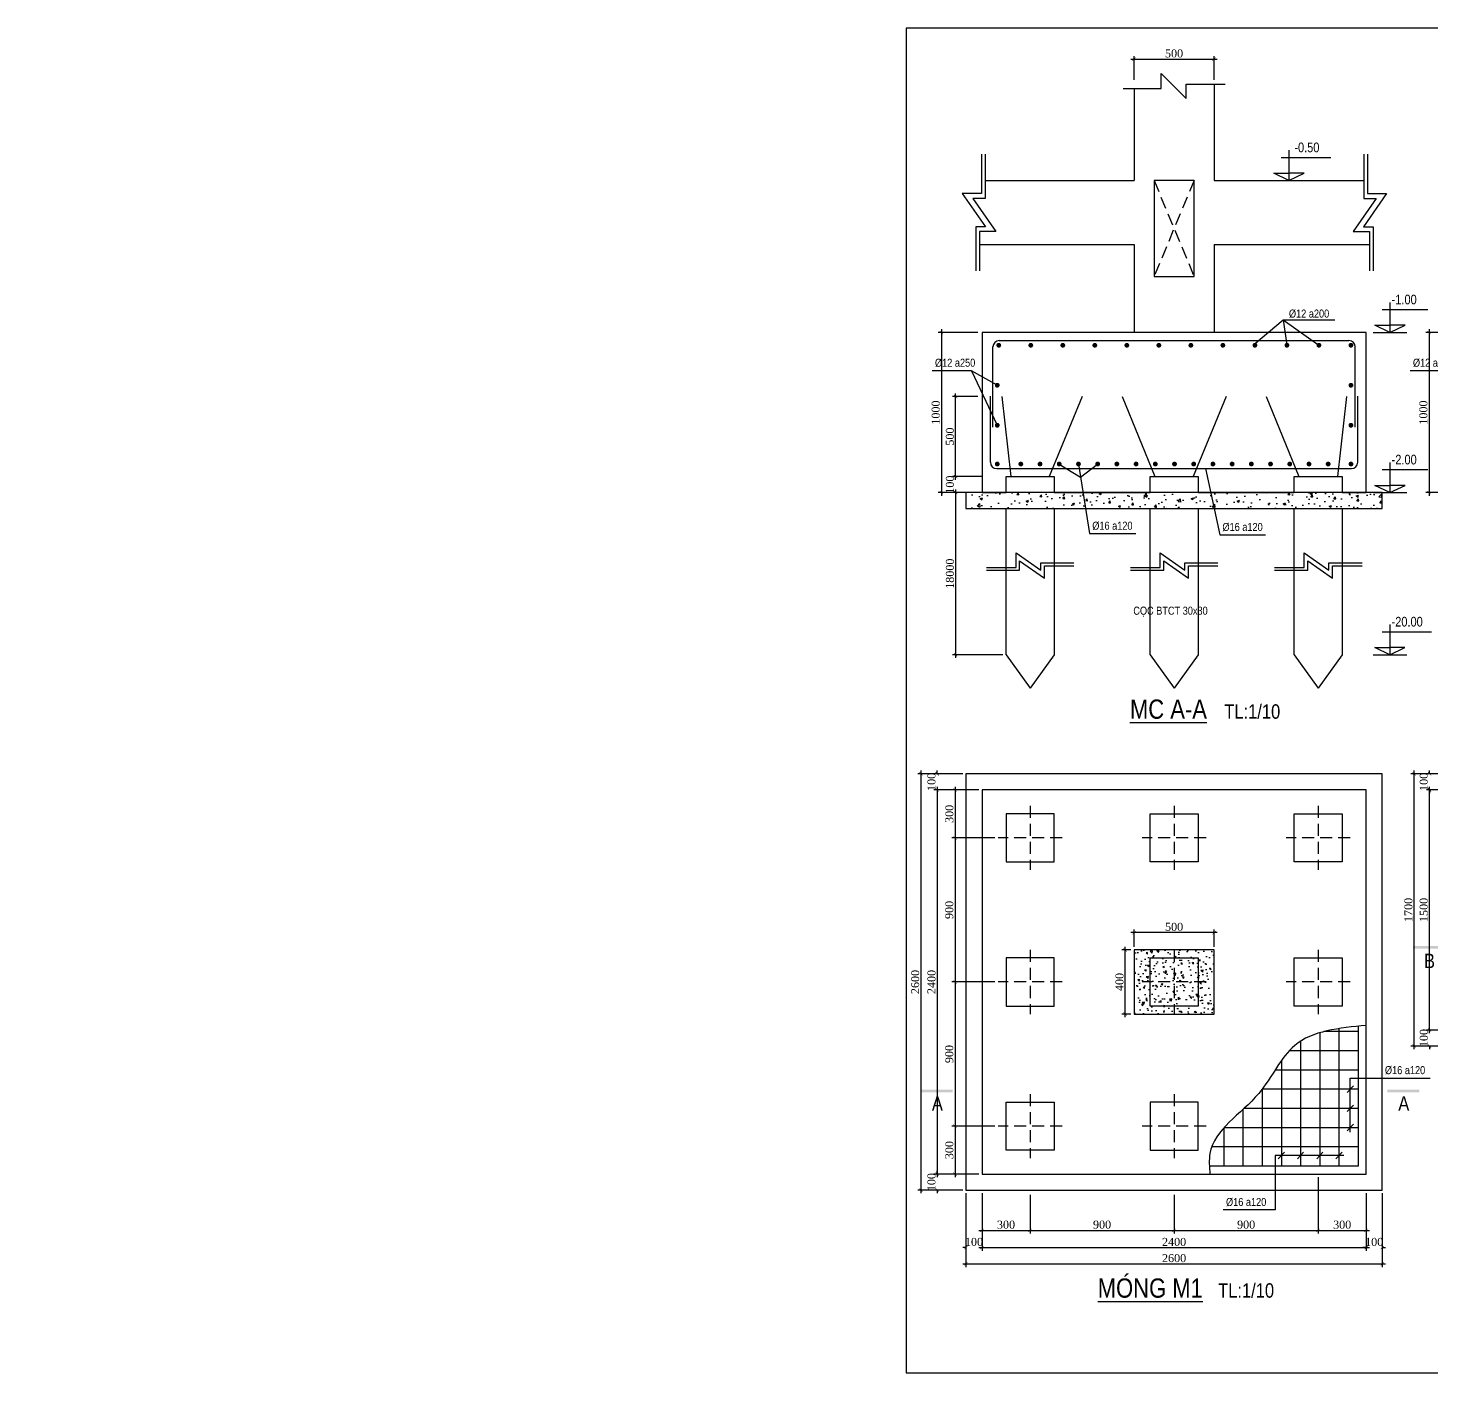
# Model space of a CAD drawing. Extents: x -28764 to 452005, y -12382 to 263221.
# Drawn here: x 394 to 88091, y -12382 to 71618 of the extents above; entities that cross this region are included whole.
import ezdxf

# ---------------------------------------------------------------- set-up
doc = ezdxf.new("R2010")
doc.units = 0
doc.header["$MEASUREMENT"] = 0
doc.linetypes.add('CENTER2', pattern=[1.125, 0.75, -0.125, 0.125, -0.125])
doc.linetypes.add('HIDDEN', pattern=[0.375, 0.25, -0.125])
doc.layers.get('0').update_dxf_attribs({"linetype": 'CONTINUOUS'})
doc.layers.get('DEFPOINTS').update_dxf_attribs({"linetype": 'CONTINUOUS'})
for name, color, linetype in [('cot', 8, 'CONTINUOUS'), ('DUT', 7, 'CENTER2'), ('TEXT', 7, 'CONTINUOUS'), ('THEP', 6, 'CONTINUOUS'), ('TUONG', 7, 'CONTINUOUS')]:
    doc.layers.add(name, color=color, linetype=linetype)
doc.styles.add('DIM-NEW', font='')
doc.styles.add('style1', font='')
doc.styles.add('T2', font='')
doc.styles.get('DIM-NEW').set_extended_font_data('VNI-Helve-Condense')
doc.styles.get('style1').set_extended_font_data('VNI-Goudy')
doc.styles.get('T2').set_extended_font_data('VNI-Times')
doc.dimstyles.new('TL10', dxfattribs={"dimtxt": 500, "dimasz": 200, "dimexe": 200, "dimexo": 200, "dimgap": 100, "dimtad": 1, "dimdec": 0, "dimlfac": 0.1, "dimzin": 0, "dimdsep": 46, "dimtxsty": 'T2', "dimblk": 'ARCHTICK', "dimcen": 250, "dimdle": 200, "dimclrd": 1, "dimclre": 1, "dimclrt": 2, "dimadec": 0, "dimazin": 0, "dimtfac": 1, "dimtdec": 0, "dimtix": 1, "dimtofl": 0, "dimtmove": 0, "dimatfit": 0, "dimldrblk": 'ARCHTICK', "dimfxl": 1, "dimtolj": 1, "dimtzin": 0, "dimlwd": -1, "dimlwe": -1, "dimarcsym": 0})

# ---------------------------------------------------------------- blocks, each defined once
blk = doc.blocks.new('_ARCHTICK')
at = {"color": 0, "linetype": 'ByBlock', "const_width": 0.15}
blk.add_lwpolyline([(-0.5, -0.5), (0.5, 0.5)], dxfattribs=at)
blk = doc.blocks.new('*D26')
at = {"layer": 'DEFPOINTS', "color": 0, "transparency": 16777216}
for p in [(59985, 24036), (58301, 21036), (60985, 21036)]:
    blk.add_point(p, dxfattribs=at)
at = {"layer": 'TUONG', "color": 1, "transparency": 16777216}
for p, q in [((59785, 24036), (58101, 24036)), ((58301, 24236), (58301, 20836)), ((60785, 21036), (58101, 21036))]:
    blk.add_line(p, q, dxfattribs=at)
at = {"layer": 'TUONG', "color": 1, "transparency": 16777216, "xscale": 200, "yscale": 200, "zscale": 200}
for p, rotation in [((58301, 24036), 90), ((58301, 21036), 270)]:
    blk.add_blockref('_ARCHTICK', p, dxfattribs=dict(at, rotation=rotation))
at = {"layer": 'TUONG', "color": 2, "transparency": 16777216, "insert": (57945, 22536), "char_height": 500, "attachment_point": 5, "rotation": 90, "style": 'T2'}
blk.add_mtext('\\A1;300', dxfattribs=at)
blk = doc.blocks.new('*D27')
at = {"layer": 'DEFPOINTS', "color": 0, "transparency": 16777216}
for p in [(60985, 21036), (58301, 12036), (60985, 12036)]:
    blk.add_point(p, dxfattribs=at)
at = {"layer": 'TUONG', "color": 1, "transparency": 16777216}
for p, q in [((58301, 21236), (58301, 11836)), ((60785, 21036), (58101, 21036)), ((60785, 12036), (58101, 12036))]:
    blk.add_line(p, q, dxfattribs=at)
at = {"layer": 'TUONG', "color": 1, "transparency": 16777216, "xscale": 200, "yscale": 200, "zscale": 200}
for p, rotation in [((58301, 21036), 90), ((58301, 12036), 270)]:
    blk.add_blockref('_ARCHTICK', p, dxfattribs=dict(at, rotation=rotation))
at = {"layer": 'TUONG', "color": 2, "transparency": 16777216, "insert": (57942, 16536), "char_height": 500, "attachment_point": 5, "rotation": 90, "style": 'T2'}
blk.add_mtext('\\A1;900', dxfattribs=at)
blk = doc.blocks.new('*D28')
at = {"layer": 'DEFPOINTS', "color": 0, "transparency": 16777216}
for p in [(60985, 12036), (58301, 3036), (60985, 3036)]:
    blk.add_point(p, dxfattribs=at)
at = {"layer": 'TUONG', "color": 1, "transparency": 16777216}
for p, q in [((60785, 12036), (58101, 12036)), ((58301, 12236), (58301, 2836)), ((60785, 3036), (58101, 3036))]:
    blk.add_line(p, q, dxfattribs=at)
at = {"layer": 'TUONG', "color": 1, "transparency": 16777216, "xscale": 200, "yscale": 200, "zscale": 200}
for p, rotation in [((58301, 12036), 90), ((58301, 3036), 270)]:
    blk.add_blockref('_ARCHTICK', p, dxfattribs=dict(at, rotation=rotation))
at = {"layer": 'TUONG', "color": 2, "transparency": 16777216, "insert": (57942, 7536), "char_height": 500, "attachment_point": 5, "rotation": 90, "style": 'T2'}
blk.add_mtext('\\A1;900', dxfattribs=at)
blk = doc.blocks.new('*D29')
at = {"layer": 'DEFPOINTS', "color": 0, "transparency": 16777216}
for p in [(60985, 3036), (58301, 36), (59985, 36)]:
    blk.add_point(p, dxfattribs=at)
at = {"layer": 'TUONG', "color": 1, "transparency": 16777216}
for p, q in [((60785, 3036), (58101, 3036)), ((58301, 3236), (58301, -164)), ((59785, 36), (58101, 36))]:
    blk.add_line(p, q, dxfattribs=at)
at = {"layer": 'TUONG', "color": 1, "transparency": 16777216, "xscale": 200, "yscale": 200, "zscale": 200}
for p, rotation in [((58301, 3036), 90), ((58301, 36), 270)]:
    blk.add_blockref('_ARCHTICK', p, dxfattribs=dict(at, rotation=rotation))
at = {"layer": 'TUONG', "color": 2, "transparency": 16777216, "insert": (57945, 1536), "char_height": 500, "attachment_point": 5, "rotation": 90, "style": 'T2'}
blk.add_mtext('\\A1;300', dxfattribs=at)
blk = doc.blocks.new('*D30')
at = {"layer": 'DEFPOINTS', "color": 0, "transparency": 16777216}
for p in [(58682, 24036), (57186, 36), (58682, 36)]:
    blk.add_point(p, dxfattribs=at)
at = {"layer": 'TUONG', "color": 1, "transparency": 16777216}
for p, q in [((58482, 24036), (56986, 24036)), ((57186, 24236), (57186, -164)), ((58482, 36), (56986, 36))]:
    blk.add_line(p, q, dxfattribs=at)
at = {"layer": 'TUONG', "color": 1, "transparency": 16777216, "xscale": 200, "yscale": 200, "zscale": 200}
for p, rotation in [((57186, 24036), 90), ((57186, 36), 270)]:
    blk.add_blockref('_ARCHTICK', p, dxfattribs=dict(at, rotation=rotation))
at = {"layer": 'TUONG', "color": 2, "transparency": 16777216, "insert": (56830, 12036), "char_height": 500, "attachment_point": 5, "rotation": 90, "style": 'T2'}
blk.add_mtext('\\A1;2400', dxfattribs=at)
blk = doc.blocks.new('*D31')
at = {"layer": 'DEFPOINTS', "color": 0, "transparency": 16777216}
for p in [(59985, -964), (62985, -1063), (62985, -3481)]:
    blk.add_point(p, dxfattribs=at)
at = {"layer": 'TUONG', "color": 1, "transparency": 16777216}
for p, q in [((59985, -1164), (59985, -3681)), ((62985, -1263), (62985, -3681)), ((59785, -3481), (63185, -3481))]:
    blk.add_line(p, q, dxfattribs=at)
at = {"layer": 'TUONG', "color": 1, "transparency": 16777216, "xscale": 200, "yscale": 200, "zscale": 200, "rotation": 180}
blk.add_blockref('_ARCHTICK', (59985, -3481), dxfattribs=at)
at = {"layer": 'TUONG', "color": 1, "transparency": 16777216, "xscale": 200, "yscale": 200, "zscale": 200}
blk.add_blockref('_ARCHTICK', (62985, -3481), dxfattribs=at)
at = {"layer": 'TUONG', "color": 2, "transparency": 16777216, "insert": (61485, -3125), "char_height": 500, "attachment_point": 5, "style": 'T2'}
blk.add_mtext('\\A1;300', dxfattribs=at)
blk = doc.blocks.new('*D32')
at = {"layer": 'DEFPOINTS', "color": 0, "transparency": 16777216}
for p in [(62985, -1063), (71985, -1063), (71985, -3481)]:
    blk.add_point(p, dxfattribs=at)
at = {"layer": 'TUONG', "color": 1, "transparency": 16777216}
for p, q in [((62985, -1263), (62985, -3681)), ((71985, -1263), (71985, -3681)), ((62785, -3481), (72185, -3481))]:
    blk.add_line(p, q, dxfattribs=at)
at = {"layer": 'TUONG', "color": 1, "transparency": 16777216, "xscale": 200, "yscale": 200, "zscale": 200, "rotation": 180}
blk.add_blockref('_ARCHTICK', (62985, -3481), dxfattribs=at)
at = {"layer": 'TUONG', "color": 1, "transparency": 16777216, "xscale": 200, "yscale": 200, "zscale": 200}
blk.add_blockref('_ARCHTICK', (71985, -3481), dxfattribs=at)
at = {"layer": 'TUONG', "color": 2, "transparency": 16777216, "insert": (67485, -3122), "char_height": 500, "attachment_point": 5, "style": 'T2'}
blk.add_mtext('\\A1;900', dxfattribs=at)
blk = doc.blocks.new('*D33')
at = {"layer": 'DEFPOINTS', "color": 0, "transparency": 16777216}
for p in [(80985, 36), (71985, -1063), (80985, -3481)]:
    blk.add_point(p, dxfattribs=at)
at = {"layer": 'TUONG', "color": 1, "transparency": 16777216}
for p, q in [((80985, -164), (80985, -3681)), ((71985, -1263), (71985, -3681)), ((71785, -3481), (81185, -3481))]:
    blk.add_line(p, q, dxfattribs=at)
at = {"layer": 'TUONG', "color": 1, "transparency": 16777216, "xscale": 200, "yscale": 200, "zscale": 200, "rotation": 180}
blk.add_blockref('_ARCHTICK', (71985, -3481), dxfattribs=at)
at = {"layer": 'TUONG', "color": 1, "transparency": 16777216, "xscale": 200, "yscale": 200, "zscale": 200}
blk.add_blockref('_ARCHTICK', (80985, -3481), dxfattribs=at)
at = {"layer": 'TUONG', "color": 2, "transparency": 16777216, "insert": (76485, -3122), "char_height": 500, "attachment_point": 5, "style": 'T2'}
blk.add_mtext('\\A1;900', dxfattribs=at)
blk = doc.blocks.new('*D34')
at = {"layer": 'DEFPOINTS', "color": 0, "transparency": 16777216}
for p in [(80985, -1063), (83985, -964), (83985, -3481)]:
    blk.add_point(p, dxfattribs=at)
at = {"layer": 'TUONG', "color": 1, "transparency": 16777216}
for p, q in [((80985, -1263), (80985, -3681)), ((83985, -1164), (83985, -3681)), ((80785, -3481), (84185, -3481))]:
    blk.add_line(p, q, dxfattribs=at)
at = {"layer": 'TUONG', "color": 1, "transparency": 16777216, "xscale": 200, "yscale": 200, "zscale": 200, "rotation": 180}
blk.add_blockref('_ARCHTICK', (80985, -3481), dxfattribs=at)
at = {"layer": 'TUONG', "color": 1, "transparency": 16777216, "xscale": 200, "yscale": 200, "zscale": 200}
blk.add_blockref('_ARCHTICK', (83985, -3481), dxfattribs=at)
at = {"layer": 'TUONG', "color": 2, "transparency": 16777216, "insert": (82485, -3125), "char_height": 500, "attachment_point": 5, "style": 'T2'}
blk.add_mtext('\\A1;300', dxfattribs=at)
blk = doc.blocks.new('*D35')
at = {"layer": 'DEFPOINTS', "color": 0, "transparency": 16777216}
for p in [(59985, -2960), (83985, -2960), (83985, -4557)]:
    blk.add_point(p, dxfattribs=at)
at = {"layer": 'TUONG', "color": 1, "transparency": 16777216}
for p, q in [((59985, -3160), (59985, -4757)), ((83985, -3160), (83985, -4757)), ((59785, -4557), (84185, -4557))]:
    blk.add_line(p, q, dxfattribs=at)
at = {"layer": 'TUONG', "color": 1, "transparency": 16777216, "xscale": 200, "yscale": 200, "zscale": 200, "rotation": 180}
blk.add_blockref('_ARCHTICK', (59985, -4557), dxfattribs=at)
at = {"layer": 'TUONG', "color": 1, "transparency": 16777216, "xscale": 200, "yscale": 200, "zscale": 200}
blk.add_blockref('_ARCHTICK', (83985, -4557), dxfattribs=at)
at = {"layer": 'TUONG', "color": 2, "transparency": 16777216, "insert": (71985, -4201), "char_height": 500, "attachment_point": 5, "style": 'T2'}
blk.add_mtext('\\A1;2400', dxfattribs=at)
blk = doc.blocks.new('*D36')
at = {"layer": 'DEFPOINTS', "color": 0, "transparency": 16777216}
for p in [(58339, 48602), (59923, 48602), (60185, 43602)]:
    blk.add_point(p, dxfattribs=at)
at = {"layer": 'TUONG', "color": 1, "transparency": 16777216}
for p, q in [((59723, 48602), (58139, 48602)), ((58339, 43402), (58339, 48802)), ((59985, 43602), (58139, 43602))]:
    blk.add_line(p, q, dxfattribs=at)
at = {"layer": 'TUONG', "color": 1, "transparency": 16777216, "xscale": 200, "yscale": 200, "zscale": 200}
for p, rotation in [((58339, 48602), 90), ((58339, 43602), 270)]:
    blk.add_blockref('_ARCHTICK', p, dxfattribs=dict(at, rotation=rotation))
at = {"layer": 'TUONG', "color": 2, "transparency": 16777216, "insert": (57979, 46102), "char_height": 500, "attachment_point": 5, "rotation": 90, "style": 'T2'}
blk.add_mtext('\\A1;500', dxfattribs=at)
blk = doc.blocks.new('*D37')
at = {"layer": 'DEFPOINTS', "color": 0, "transparency": 16777216}
for p in [(59985, 43602), (58339, 42602), (59918, 42602)]:
    blk.add_point(p, dxfattribs=at)
at = {"layer": 'TUONG', "color": 1, "transparency": 16777216}
for p, q in [((59785, 43602), (58139, 43602)), ((58339, 43602), (58339, 43802)), ((59718, 42602), (58139, 42602)), ((58339, 42602), (58339, 42402))]:
    blk.add_line(p, q, dxfattribs=at)
at = {"layer": 'TUONG', "color": 1, "transparency": 16777216, "xscale": 200, "yscale": 200, "zscale": 200}
for p, rotation in [((58339, 43602), 270), ((58339, 42602), 90)]:
    blk.add_blockref('_ARCHTICK', p, dxfattribs=dict(at, rotation=rotation))
at = {"layer": 'TUONG', "color": 2, "transparency": 16777216, "insert": (57983, 43102), "char_height": 500, "attachment_point": 5, "rotation": 90, "style": 'T2'}
blk.add_mtext('\\A1;100', dxfattribs=at)
blk = doc.blocks.new('*D38')
at = {"layer": 'DEFPOINTS', "color": 0, "transparency": 16777216}
for p in [(59918, 42602), (58339, 32476), (61485, 32476)]:
    blk.add_point(p, dxfattribs=at)
at = {"layer": 'TUONG', "color": 1, "transparency": 16777216}
for p, q in [((59718, 42602), (58139, 42602)), ((58339, 42802), (58339, 32276)), ((61285, 32476), (58139, 32476))]:
    blk.add_line(p, q, dxfattribs=at)
at = {"layer": 'TUONG', "color": 1, "transparency": 16777216, "xscale": 200, "yscale": 200, "zscale": 200}
for p, rotation in [((58339, 42602), 90), ((58339, 32476), 270)]:
    blk.add_blockref('_ARCHTICK', p, dxfattribs=dict(at, rotation=rotation))
at = {"layer": 'TUONG', "color": 2, "transparency": 16777216, "insert": (57983, 37539), "char_height": 500, "attachment_point": 5, "rotation": 90, "style": 'T2'}
blk.add_mtext('\\A1;18000', dxfattribs=at)
blk = doc.blocks.new('*D40')
at = {"layer": 'DEFPOINTS', "color": 0, "transparency": 16777216}
for p in [(69485, 15118), (69485, 14036), (74485, 14036)]:
    blk.add_point(p, dxfattribs=at)
at = {"layer": 'TUONG', "color": 1, "transparency": 16777216}
for p, q in [((74685, 15118), (69285, 15118)), ((69485, 14236), (69485, 15318)), ((74485, 14236), (74485, 15318))]:
    blk.add_line(p, q, dxfattribs=at)
at = {"layer": 'TUONG', "color": 1, "transparency": 16777216, "xscale": 200, "yscale": 200, "zscale": 200, "rotation": 180}
blk.add_blockref('_ARCHTICK', (69485, 15118), dxfattribs=at)
at = {"layer": 'TUONG', "color": 1, "transparency": 16777216, "xscale": 200, "yscale": 200, "zscale": 200}
blk.add_blockref('_ARCHTICK', (74485, 15118), dxfattribs=at)
at = {"layer": 'TUONG', "color": 2, "transparency": 16777216, "insert": (71985, 15478), "char_height": 500, "attachment_point": 5, "style": 'T2'}
blk.add_mtext('\\A1;500', dxfattribs=at)
blk = doc.blocks.new('*D39')
at = {"layer": 'DEFPOINTS', "color": 0, "transparency": 16777216}
for p in [(68929, 14036), (69485, 14036), (69485, 10036)]:
    blk.add_point(p, dxfattribs=at)
at = {"layer": 'TUONG', "color": 1, "transparency": 16777216}
for p, q in [((69285, 14036), (68729, 14036)), ((68929, 9836), (68929, 14236)), ((69285, 10036), (68729, 10036))]:
    blk.add_line(p, q, dxfattribs=at)
at = {"layer": 'TUONG', "color": 1, "transparency": 16777216, "xscale": 200, "yscale": 200, "zscale": 200}
for p, rotation in [((68929, 14036), 90), ((68929, 10036), 270)]:
    blk.add_blockref('_ARCHTICK', p, dxfattribs=dict(at, rotation=rotation))
at = {"layer": 'TUONG', "color": 2, "transparency": 16777216, "insert": (68573, 12036), "char_height": 500, "attachment_point": 5, "rotation": 90, "style": 'T2'}
blk.add_mtext('\\A1;400', dxfattribs=at)
blk = doc.blocks.new('*D41')
at = {"layer": 'DEFPOINTS', "color": 0, "transparency": 16777216}
for p in [(59915, 52602), (57453, 42602), (59915, 42602)]:
    blk.add_point(p, dxfattribs=at)
at = {"layer": 'TUONG', "color": 1, "transparency": 16777216}
for p, q in [((57453, 52802), (57453, 42402)), ((59715, 52602), (57253, 52602)), ((59715, 42602), (57253, 42602))]:
    blk.add_line(p, q, dxfattribs=at)
at = {"layer": 'TUONG', "color": 1, "transparency": 16777216, "xscale": 200, "yscale": 200, "zscale": 200}
for p, rotation in [((57453, 52602), 90), ((57453, 42602), 270)]:
    blk.add_blockref('_ARCHTICK', p, dxfattribs=dict(at, rotation=rotation))
at = {"layer": 'TUONG', "color": 2, "transparency": 16777216, "insert": (57097, 47602), "char_height": 500, "attachment_point": 5, "rotation": 90, "style": 'T2'}
blk.add_mtext('\\A1;1000', dxfattribs=at)
blk = doc.blocks.new('*D42')
at = {"layer": 'DEFPOINTS', "color": 0, "transparency": 16777216}
for p in [(74483, 69673), (69483, 68194), (74483, 68194)]:
    blk.add_point(p, dxfattribs=at)
at = {"layer": 'TUONG', "color": 1, "transparency": 16777216}
for p, q in [((69283, 69673), (74683, 69673)), ((69483, 68394), (69483, 69873)), ((74483, 68394), (74483, 69873))]:
    blk.add_line(p, q, dxfattribs=at)
at = {"layer": 'TUONG', "color": 1, "transparency": 16777216, "xscale": 200, "yscale": 200, "zscale": 200, "rotation": 180}
blk.add_blockref('_ARCHTICK', (69483, 69673), dxfattribs=at)
at = {"layer": 'TUONG', "color": 1, "transparency": 16777216, "xscale": 200, "yscale": 200, "zscale": 200}
blk.add_blockref('_ARCHTICK', (74483, 69673), dxfattribs=at)
at = {"layer": 'TUONG', "color": 2, "transparency": 16777216, "insert": (71983, 70033), "char_height": 500, "attachment_point": 5, "style": 'T2'}
blk.add_mtext('\\A1;500', dxfattribs=at)
blk = doc.blocks.new('*D55')
at = {"layer": 'DEFPOINTS', "color": 0, "transparency": 16777216}
for p in [(87942, 9036), (90247, 9036), (89447, 8036)]:
    blk.add_point(p, dxfattribs=at)
at = {"layer": 'TUONG', "color": 1, "transparency": 16777216}
for p, q in [((90047, 9036), (87742, 9036)), ((87942, 9036), (87942, 9236)), ((89247, 8036), (87742, 8036)), ((87942, 8036), (87942, 7836))]:
    blk.add_line(p, q, dxfattribs=at)
at = {"layer": 'TUONG', "color": 1, "transparency": 16777216, "xscale": 200, "yscale": 200, "zscale": 200}
for p, rotation in [((87942, 9036), 270), ((87942, 8036), 90)]:
    blk.add_blockref('_ARCHTICK', p, dxfattribs=dict(at, rotation=rotation))
at = {"layer": 'TUONG', "color": 2, "transparency": 16777216, "insert": (87586, 8536), "char_height": 500, "attachment_point": 5, "rotation": 90, "style": 'T2'}
blk.add_mtext('\\A1;100', dxfattribs=at)
blk = doc.blocks.new('*D54')
at = {"layer": 'DEFPOINTS', "color": 0, "transparency": 16777216}
for p in [(87942, 24036), (88803, 24036), (90247, 9036)]:
    blk.add_point(p, dxfattribs=at)
at = {"layer": 'TUONG', "color": 1, "transparency": 16777216}
for p, q in [((88603, 24036), (87742, 24036)), ((87942, 8836), (87942, 24236)), ((90047, 9036), (87742, 9036))]:
    blk.add_line(p, q, dxfattribs=at)
at = {"layer": 'TUONG', "color": 1, "transparency": 16777216, "xscale": 200, "yscale": 200, "zscale": 200}
for p, rotation in [((87942, 24036), 90), ((87942, 9036), 270)]:
    blk.add_blockref('_ARCHTICK', p, dxfattribs=dict(at, rotation=rotation))
at = {"layer": 'TUONG', "color": 2, "transparency": 16777216, "insert": (87582, 16536), "char_height": 500, "attachment_point": 5, "rotation": 90, "style": 'T2'}
blk.add_mtext('\\A1;1500', dxfattribs=at)
blk = doc.blocks.new('*D53')
at = {"layer": 'DEFPOINTS', "color": 0, "transparency": 16777216}
for p in [(87942, 25036), (89447, 25036), (88803, 24036)]:
    blk.add_point(p, dxfattribs=at)
at = {"layer": 'TUONG', "color": 1, "transparency": 16777216}
for p, q in [((89247, 25036), (87742, 25036)), ((87942, 25036), (87942, 25236)), ((88603, 24036), (87742, 24036)), ((87942, 24036), (87942, 23836))]:
    blk.add_line(p, q, dxfattribs=at)
at = {"layer": 'TUONG', "color": 1, "transparency": 16777216, "xscale": 200, "yscale": 200, "zscale": 200}
for p, rotation in [((87942, 25036), 270), ((87942, 24036), 90)]:
    blk.add_blockref('_ARCHTICK', p, dxfattribs=dict(at, rotation=rotation))
at = {"layer": 'TUONG', "color": 2, "transparency": 16777216, "insert": (87586, 24536), "char_height": 500, "attachment_point": 5, "rotation": 90, "style": 'T2'}
blk.add_mtext('\\A1;100', dxfattribs=at)
blk = doc.blocks.new('*D52')
at = {"layer": 'DEFPOINTS', "color": 0, "transparency": 16777216}
for p in [(86977, 25036), (87942, 25036), (87942, 8036)]:
    blk.add_point(p, dxfattribs=at)
at = {"layer": 'TUONG', "color": 1, "transparency": 16777216}
for p, q in [((87742, 25036), (86777, 25036)), ((86977, 7836), (86977, 25236)), ((87742, 8036), (86777, 8036))]:
    blk.add_line(p, q, dxfattribs=at)
at = {"layer": 'TUONG', "color": 1, "transparency": 16777216, "xscale": 200, "yscale": 200, "zscale": 200}
for p, rotation in [((86977, 25036), 90), ((86977, 8036), 270)]:
    blk.add_blockref('_ARCHTICK', p, dxfattribs=dict(at, rotation=rotation))
at = {"layer": 'TUONG', "color": 2, "transparency": 16777216, "insert": (86621, 16536), "char_height": 500, "attachment_point": 5, "rotation": 90, "style": 'T2'}
blk.add_mtext('\\A1;1700', dxfattribs=at)
blk = doc.blocks.new('*D64')
at = {"layer": 'DEFPOINTS', "color": 0, "transparency": 16777216}
for p in [(57186, 25036), (58985, 25036), (58047, 24036)]:
    blk.add_point(p, dxfattribs=at)
at = {"layer": 'TUONG', "color": 1, "transparency": 16777216}
for p, q in [((58785, 25036), (56986, 25036)), ((57186, 25036), (57186, 25236)), ((57847, 24036), (56986, 24036)), ((57186, 24036), (57186, 23836))]:
    blk.add_line(p, q, dxfattribs=at)
at = {"layer": 'TUONG', "color": 1, "transparency": 16777216, "xscale": 200, "yscale": 200, "zscale": 200}
for p, rotation in [((57186, 25036), 270), ((57186, 24036), 90)]:
    blk.add_blockref('_ARCHTICK', p, dxfattribs=dict(at, rotation=rotation))
at = {"layer": 'TUONG', "color": 2, "transparency": 16777216, "insert": (56830, 24536), "char_height": 500, "attachment_point": 5, "rotation": 90, "style": 'T2'}
blk.add_mtext('\\A1;100', dxfattribs=at)
blk = doc.blocks.new('*D65')
at = {"layer": 'DEFPOINTS', "color": 0, "transparency": 16777216}
for p in [(58047, 36), (57186, -964), (58985, -964)]:
    blk.add_point(p, dxfattribs=at)
at = {"layer": 'TUONG', "color": 1, "transparency": 16777216}
for p, q in [((57847, 36), (56986, 36)), ((57186, 36), (57186, 236)), ((58785, -964), (56986, -964)), ((57186, -964), (57186, -1164))]:
    blk.add_line(p, q, dxfattribs=at)
at = {"layer": 'TUONG', "color": 1, "transparency": 16777216, "xscale": 200, "yscale": 200, "zscale": 200}
for p, rotation in [((57186, 36), 270), ((57186, -964), 90)]:
    blk.add_blockref('_ARCHTICK', p, dxfattribs=dict(at, rotation=rotation))
at = {"layer": 'TUONG', "color": 2, "transparency": 16777216, "insert": (56830, -464), "char_height": 500, "attachment_point": 5, "rotation": 90, "style": 'T2'}
blk.add_mtext('\\A1;100', dxfattribs=at)
blk = doc.blocks.new('*D66')
at = {"layer": 'DEFPOINTS', "color": 0, "transparency": 16777216}
for p in [(57186, 25036), (56169, -964), (57186, -964)]:
    blk.add_point(p, dxfattribs=at)
at = {"layer": 'TUONG', "color": 1, "transparency": 16777216}
for p, q in [((56986, 25036), (55969, 25036)), ((56169, 25236), (56169, -1164)), ((56986, -964), (55969, -964))]:
    blk.add_line(p, q, dxfattribs=at)
at = {"layer": 'TUONG', "color": 1, "transparency": 16777216, "xscale": 200, "yscale": 200, "zscale": 200}
for p, rotation in [((56169, 25036), 90), ((56169, -964), 270)]:
    blk.add_blockref('_ARCHTICK', p, dxfattribs=dict(at, rotation=rotation))
at = {"layer": 'TUONG', "color": 2, "transparency": 16777216, "insert": (55810, 12036), "char_height": 500, "attachment_point": 5, "rotation": 90, "style": 'T2'}
blk.add_mtext('\\A1;2600', dxfattribs=at)
blk = doc.blocks.new('*D69')
at = {"layer": 'DEFPOINTS', "color": 0, "transparency": 16777216}
for p in [(58985, -4557), (84985, -4557), (84985, -5574)]:
    blk.add_point(p, dxfattribs=at)
at = {"layer": 'TUONG', "color": 1, "transparency": 16777216}
for p, q in [((58985, -4757), (58985, -5774)), ((84985, -4757), (84985, -5774)), ((58785, -5574), (85185, -5574))]:
    blk.add_line(p, q, dxfattribs=at)
at = {"layer": 'TUONG', "color": 1, "transparency": 16777216, "xscale": 200, "yscale": 200, "zscale": 200, "rotation": 180}
blk.add_blockref('_ARCHTICK', (58985, -5574), dxfattribs=at)
at = {"layer": 'TUONG', "color": 1, "transparency": 16777216, "xscale": 200, "yscale": 200, "zscale": 200}
blk.add_blockref('_ARCHTICK', (84985, -5574), dxfattribs=at)
at = {"layer": 'TUONG', "color": 2, "transparency": 16777216, "insert": (71985, -5215), "char_height": 500, "attachment_point": 5, "style": 'T2'}
blk.add_mtext('\\A1;2600', dxfattribs=at)
blk = doc.blocks.new('*D67')
at = {"layer": 'DEFPOINTS', "color": 0, "transparency": 16777216}
for p in [(58985, -964), (59985, -3696), (58985, -4557)]:
    blk.add_point(p, dxfattribs=at)
at = {"layer": 'TUONG', "color": 1, "transparency": 16777216}
for p, q in [((58985, -1164), (58985, -4757)), ((59985, -3896), (59985, -4757)), ((58985, -4557), (58785, -4557)), ((59985, -4557), (60185, -4557))]:
    blk.add_line(p, q, dxfattribs=at)
at = {"layer": 'TUONG', "color": 1, "transparency": 16777216, "xscale": 200, "yscale": 200, "zscale": 200}
blk.add_blockref('_ARCHTICK', (58985, -4557), dxfattribs=at)
at = {"layer": 'TUONG', "color": 1, "transparency": 16777216, "xscale": 200, "yscale": 200, "zscale": 200, "rotation": 180}
blk.add_blockref('_ARCHTICK', (59985, -4557), dxfattribs=at)
at = {"layer": 'TUONG', "color": 2, "transparency": 16777216, "insert": (59485, -4201), "char_height": 500, "attachment_point": 5, "style": 'T2'}
blk.add_mtext('\\A1;100', dxfattribs=at)
blk = doc.blocks.new('*D68')
at = {"layer": 'DEFPOINTS', "color": 0, "transparency": 16777216}
for p in [(84985, -964), (83985, -3696), (84985, -4557)]:
    blk.add_point(p, dxfattribs=at)
at = {"layer": 'TUONG', "color": 1, "transparency": 16777216}
for p, q in [((84985, -1164), (84985, -4757)), ((83985, -3896), (83985, -4757)), ((83985, -4557), (83785, -4557)), ((84985, -4557), (85185, -4557))]:
    blk.add_line(p, q, dxfattribs=at)
at = {"layer": 'TUONG', "color": 1, "transparency": 16777216, "xscale": 200, "yscale": 200, "zscale": 200}
blk.add_blockref('_ARCHTICK', (83985, -4557), dxfattribs=at)
at = {"layer": 'TUONG', "color": 1, "transparency": 16777216, "xscale": 200, "yscale": 200, "zscale": 200, "rotation": 180}
blk.add_blockref('_ARCHTICK', (84985, -4557), dxfattribs=at)
at = {"layer": 'TUONG', "color": 2, "transparency": 16777216, "insert": (84485, -4201), "char_height": 500, "attachment_point": 5, "style": 'T2'}
blk.add_mtext('\\A1;100', dxfattribs=at)
blk = doc.blocks.new('*D147')
at = {"layer": 'DEFPOINTS', "color": 0, "transparency": 16777216}
for p in [(90377, 52602), (87914, 42602), (90377, 42602)]:
    blk.add_point(p, dxfattribs=at)
at = {"layer": 'TUONG', "color": 1, "transparency": 16777216}
for p, q in [((87914, 52802), (87914, 42402)), ((90177, 52602), (87714, 52602)), ((90177, 42602), (87714, 42602))]:
    blk.add_line(p, q, dxfattribs=at)
at = {"layer": 'TUONG', "color": 1, "transparency": 16777216, "xscale": 200, "yscale": 200, "zscale": 200}
for p, rotation in [((87914, 52602), 90), ((87914, 42602), 270)]:
    blk.add_blockref('_ARCHTICK', p, dxfattribs=dict(at, rotation=rotation))
at = {"layer": 'TUONG', "color": 2, "transparency": 16777216, "insert": (87558, 47602), "char_height": 500, "attachment_point": 5, "rotation": 90, "style": 'T2'}
blk.add_mtext('\\A1;1000', dxfattribs=at)

msp = doc.modelspace()

# ---------------------------------------------------------------- hatches: boundary and pattern name
at = {"layer": 'TUONG'}
h = msp.add_hatch(dxfattribs=at)
h.set_pattern_fill('AR-CONC', color=9, scale=200, style=0)
h.set_pattern_definition([(50, (-839677.2, 241264.9), (1434.5204, -125.5043), [150, -1650]), (355, (-839677.2, 241265), (-277.5027, 1504.3843), [120, -1320]), (100.4514, (-839557.7, 241254.5), (1157.0188, 1378.879), [127.4804, -1402.2842]), (46.1842, (-839677.2, 241665), (2134.482, -331.038), [225, -2475]), (96.6356, (-839499.4, 241637.3), (1869.3254, 1948.2357), [191.2206, -2103.426]), (351.1842, (-839677.2, 241665), (1869.324, 1948.237), [180, -1980]), (21, (-839477.2, 241564.9), (1193.8141, -805.2378), [150, -1650]), (326, (-839477.2, 241565), (486.6307, 1450.3), [120, -1320]), (71.4514, (-839377.8, 241497.8), (1680.4453, 645.061), [127.4804, -1402.2842]), (37.5, (-839677.24, 241264.93), (24.3197, 665.7877), [0, -1304, 0, -1340, 0, -1325]), (7.5, (-839677.24, 241264.9), (526.1391, 788.8234), [0, -764, 0, -1274, 0, -505]), (327.5, (-840123.24, 241264.93), (1067.64487, -45.10974), [0, -500, 0, -1560, 0, -2070]), (317.5, (-840323.2, 241264.9), (1166.3723, 200.21), [0, -650, 0, -1036, 0, -1470])])
h.paths.add_polyline_path([(58985.2, 42602), (58985.2, 41602), (84985.2, 41602), (84985.2, 42602)])
h = msp.add_hatch(dxfattribs=at)
h.set_pattern_fill('AR-CONC', color=9, scale=150, angle=90, style=0)
h.set_pattern_definition([(140, (-93553.3, -895026.5), (94.1282, 1075.8903), [112.5, -1237.5]), (85, (-93553.3, -895026.5), (-1128.2882, -208.127), [90, -990]), (190.4514, (-93545.5, -894936.8), (-1034.1593, 867.7641), [95.6103, -1051.7132]), (136.1842, (-93853.3, -895026.5), (248.2785, 1600.8616), [168.75, -1856.25]), (186.6356, (-93832.6, -894893), (-1461.1768, 1401.994), [143.4154, -1577.5695]), (81.1842, (-93853.3, -895026.5), (-1461.178, 1401.993), [135, -1485]), (111, (-93778.3, -894876.5), (603.9283, 895.3606), [112.5, -1237.5]), (56, (-93778.3, -894876.5), (-1087.7251, 364.973), [90, -990]), (161.4514, (-93728, -894801.9), (-483.7957, 1260.334), [95.6103, -1051.7132]), (127.5, (-93553.33, -895026.47), (-499.34078, 18.23978), [0, -978, 0, -1005, 0, -993.75]), (97.5, (-93553.33, -895026.5), (-591.61757, 394.6043), [0, -573, 0, -955.5, 0, -378.75]), (57.5, (-93553.33, -895360.97), (33.8323, 800.73365), [0, -375, 0, -1170, 0, -1552.5]), (47.5, (-93553.3, -895511), (-150.1575, 874.77925), [0, -487.5, 0, -777, 0, -1102.5])])
h.paths.add_polyline_path([(69485.2, 14036), (69485.2, 10036), (74485.2, 10036), (74485.2, 14036)])

# ---------------------------------------------------------------- linework, layer by layer
at = {"layer": 'cot', "lineweight": -2, "ltscale": 10}
for p, q in [((76972.2, 51852.6), (78803.1, 53404)), ((78803.1, 53404), (82033.4, 53404)), ((78803.1, 53404), (79032.5, 51808)), ((78803.1, 53404), (81032.5, 51808)), ((59337.5, 50219.5), (56862.6, 50219.5)), ((59337.5, 50219.5), (60933.6, 46808)), ((60933.6, 49308), (59337.5, 50219.5)), ((89798.9, 50219.5), (86735.1, 50219.5)), ((64809.8, 44388.6), (66128.1, 43559.3)), ((66009.8, 44388.6), (66702.7, 40039.7)), ((66128.1, 43559.3), (67209.8, 44388.6)), ((73938.8, 44102), (74835.5, 39961.3)), ((66702.7, 40039.7), (69596, 40039.7)), ((74835.5, 39961.3), (77688, 39961.3)), ((83189.9, 5547.9), (82805.1, 5136.6)), ((82991.6, 2664.9), (82991.6, 6034.3)), ((82991.6, 6034.3), (87984.9, 6034.3)), ((83189.9, 4347.9), (82805.1, 3936.6)), ((83189.9, 3147.9), (82805.1, 2736.6)), ((82589.3, 1201.5), (78301.3, 1201.5)), ((78301.3, 1201.5), (78301.3, -2201.6)), ((78877.7, 1407.2), (78492.8, 995.9)), ((80077.7, 1407.2), (79692.8, 995.9)), ((81277.7, 1407.2), (80892.8, 995.9)), ((82477.7, 1407.2), (82092.8, 995.9)), ((78301.3, -2201.6), (75059, -2201.6))]:
    msp.add_line(p, q, dxfattribs=at)
at = {"layer": 'DUT', "linetype": 'HIDDEN', "ltscale": 3000}
for p, q in [((73233, 62102), (70733, 56102)), ((70733, 62102), (73233, 56102)), ((62985.2, 23036), (62985.2, 19036)), ((71985.2, 23036), (71985.2, 19036)), ((80985.2, 23036), (80985.2, 19036)), ((64985.2, 21036), (60985.2, 21036)), ((73985.2, 21036), (69985.2, 21036)), ((82985.2, 21036), (78985.2, 21036)), ((62985.2, 14036), (62985.2, 10036)), ((71985.2, 14036), (71985.2, 10036)), ((80985.2, 14036), (80985.2, 10036)), ((64985.2, 12036), (60985.2, 12036)), ((73985.2, 12036), (69985.2, 12036)), ((82985.2, 12036), (78985.2, 12036)), ((62985.2, 5036), (62985.2, 1036)), ((71985.2, 5036), (71985.2, 1036)), ((64985.2, 3036), (60985.2, 3036)), ((73985.2, 3036), (69985.2, 3036))]:
    msp.add_line(p, q, dxfattribs=at)
at = {"layer": 'DUT', "linetype": 'HIDDEN', "ltscale": 10}
msp.add_line((74483, 52602), (69483, 52602), dxfattribs=at)
at = {"layer": 'TEXT', "ltscale": 10}
for points in [[(88899, 14124.2), (88899, 14281.7), (86903.3, 14124.2), (86903.3, 14281.7)], [(58159.7, 5143.5), (58159.7, 5301), (56164, 5143.5), (56164, 5301)], [(87296, 5143.5), (87296, 5301), (85300.3, 5143.5), (85300.3, 5301)]]:
    msp.add_trace(points, dxfattribs=at)
at = {"layer": 'THEP', "ltscale": 10}
for p, q in [((61066, 52102.9), (82904.4, 52102.9)), ((60666, 46692.9), (60666, 51702.9)), ((83304.4, 46692.9), (83304.4, 51702.9)), ((60508.4, 44502), (60508.4, 48627.1)), ((61222.9, 48602), (61785.2, 43602)), ((66235.2, 48602), (64185.2, 43602)), ((68735.2, 48602), (70785.2, 43602)), ((75235.2, 48602), (73185.2, 43602)), ((77735.2, 48602), (79785.2, 43602)), ((82747.5, 48602), (82185.2, 43602)), ((83462.1, 44502), (83462.1, 48627.1)), ((60908.4, 44102), (83062.1, 44102)), ((81085.2, 8865.6), (81085.2, 536)), ((83485.2, 8936), (81340.6, 8936)), ((82285.2, 9125.9), (82285.2, 536)), ((83485.2, 9274.9), (83485.2, 536)), ((79885.2, 8339.3), (79885.2, 536)), ((78685.2, 7120.8), (78685.2, 536)), ((83485.2, 7736), (79171.7, 7736)), ((83485.2, 6536), (78295.9, 6536)), ((83485.2, 5336), (77482.8, 5336)), ((77485.2, 5339.2), (77485.2, 536)), ((76285.2, 4074.4), (76285.2, 536)), ((83485.2, 4136), (76351.9, 4136)), ((75085.2, 2916.3), (75085.2, 536)), ((83485.2, 2936), (75103, 2936)), ((83485.2, 1736), (74331.2, 1736)), ((83485.2, 536), (74189.7, 536))]:
    msp.add_line(p, q, dxfattribs=at)
at = {"layer": 'THEP'}
for points, const_width in [([(61032.5, 51733, 1), (61032.5, 51883, 1)], 150), ([(63032.5, 51733, 1), (63032.5, 51883, 1)], 150), ([(65032.5, 51733, 1), (65032.5, 51883, 1)], 150), ([(67032.5, 51733, 1), (67032.5, 51883, 1)], 150), ([(69032.5, 51733, 1), (69032.5, 51883, 1)], 150), ([(71032.5, 51733, 1), (71032.5, 51883, 1)], 150), ([(73032.5, 51733, 1), (73032.5, 51883, 1)], 150), ([(75032.5, 51733, 1), (75032.5, 51883, 1)], 150), ([(77032.5, 51733, 1), (77032.5, 51883, 1)], 150), ([(79032.5, 51733, 1), (79032.5, 51883, 1)], 150), ([(81032.5, 51733, 1), (81032.5, 51883, 1)], 150), ([(83032.5, 51733, 1), (83032.5, 51883, 1)], 150), ([(60938, 49233, -1), (60938, 49383, -1)], 150), ([(83032.5, 49233, 1), (83032.5, 49383, 1)], 150), ([(60938, 46733, -1), (60938, 46883, -1)], 150), ([(83032.5, 46733, 1), (83032.5, 46883, 1)], 150), ([(60938, 44313.6, -1), (60938, 44463.6, -1)], 150), ([(62409.8, 44313.6, -1), (62409.8, 44463.6, -1)], 150), ([(63609.8, 44313.6, -1), (63609.8, 44463.6, -1)], 150), ([(64809.8, 44313.6, -1), (64809.8, 44463.6, -1)], 150), ([(66009.8, 44313.6, -1), (66009.8, 44463.6, -1)], 150), ([(67209.8, 44313.6, -1), (67209.8, 44463.6, -1)], 150), ([(68409.8, 44313.6, -1), (68409.8, 44463.6, -1)], 150), ([(69609.8, 44313.6, -1), (69609.8, 44463.6, -1)], 150), ([(70809.8, 44313.6, -1), (70809.8, 44463.6, -1)], 150), ([(72009.8, 44313.6, -1), (72009.8, 44463.6, -1)], 150), ([(73209.8, 44313.6, -1), (73209.8, 44463.6, -1)], 150), ([(74409.8, 44313.6, -1), (74409.8, 44463.6, -1)], 150), ([(75609.8, 44313.6, -1), (75609.8, 44463.6, -1)], 150), ([(76809.8, 44313.6, -1), (76809.8, 44463.6, -1)], 150), ([(78009.8, 44313.6, -1), (78009.8, 44463.6, -1)], 150), ([(79209.8, 44313.6, -1), (79209.8, 44463.6, -1)], 150), ([(80409.8, 44313.6, -1), (80409.8, 44463.6, -1)], 150), ([(81609.8, 44313.6, -1), (81609.8, 44463.6, -1)], 150), ([(83032.5, 44313.6, 1), (83032.5, 44463.6, 1)], 150), ([(18447.8, -3791.9, 1), (18447.8, -3790.4, 1)], 1.5)]:
    msp.add_lwpolyline(points, format="xyb", close=True, dxfattribs=dict(at, const_width=const_width))
at = {"layer": 'THEP', "ltscale": 10}
for centre, start, end in [((61066, 51702.9), 90, 180), ((82904.4, 51702.9), 0, 90), ((60908.4, 44502), 180, 270), ((83062.1, 44502), 270, 360)]:
    msp.add_arc(centre, 400, start, end, dxfattribs=at)
at = {"layer": 'TUONG'}
for p, q in [((69483, 67837.5), (69483, 62102)), ((74483, 68113.8), (74483, 62102)), ((78673.8, 63541), (81783.5, 63541)), ((79155.6, 63984.2), (79155.6, 62102)), ((79155.6, 62102), (78211.3, 62556.8)), ((78211.3, 62556.8), (79155.6, 62556.8)), ((79155.6, 62102), (80099.9, 62556.8)), ((80099.9, 62556.8), (79155.6, 62556.8)), ((79155.6, 62556.8), (79155.6, 62102)), ((60188.6, 62102), (69483, 62102)), ((74483, 62102), (83828.1, 62102)), ((78105.4, 62102), (80205.8, 62102)), ((78105.4, 62102), (80205.8, 62102)), ((59820.3, 58102), (69483, 58102)), ((69483, 58102), (69483, 52602)), ((74483, 58102), (84196.4, 58102)), ((74483, 58102), (74483, 52602)), ((85467.7, 54484.2), (85467.7, 52602)), ((84985.9, 54041), (87831.1, 54041)), ((85467.7, 52602), (84523.4, 53056.8)), ((84523.4, 53056.8), (85467.7, 53056.8)), ((85467.7, 52602), (86411.9, 53056.8)), ((86411.9, 53056.8), (85467.7, 53056.8)), ((85467.7, 53056.8), (85467.7, 52602)), ((83985.2, 42602), (83985.2, 52602)), ((84417.5, 52602), (86517.9, 52602)), ((84985.9, 44041), (87831.1, 44041)), ((85467.7, 44484.2), (85467.7, 42602)), ((84523.4, 43056.8), (85467.7, 43056.8)), ((85467.7, 42602), (84523.4, 43056.8)), ((85467.7, 43056.8), (85467.7, 42602)), ((86411.9, 43056.8), (85467.7, 43056.8)), ((85467.7, 42602), (86411.9, 43056.8)), ((84417.5, 42602), (86517.9, 42602)), ((85463.2, 34358.7), (85463.2, 32476.5)), ((84981.5, 33915.5), (88069.7, 33915.5)), ((61485.2, 32476.5), (62985.2, 30383.3)), ((64485.2, 32476.5), (62985.2, 30383.3)), ((70485.2, 32476.5), (71985.2, 30383.3)), ((73485.2, 32476.5), (71985.2, 30383.3)), ((79485.2, 32476.5), (80985.2, 30383.3)), ((82485.2, 32476.5), (80985.2, 30383.3)), ((84413, 32476.5), (86513.4, 32476.5)), ((85463.2, 32476.5), (84518.9, 32931.3)), ((84518.9, 32931.3), (85463.2, 32931.3)), ((85463.2, 32476.5), (86407.5, 32931.3)), ((86407.5, 32931.3), (85463.2, 32931.3)), ((85463.2, 32931.3), (85463.2, 32476.5))]:
    msp.add_line(p, q, dxfattribs=at)
for points in [[(174140.6, -12381.8), (174140.6, 71618.2), (55240.6, 71618.2), (55240.6, -12381.8)], [(70733, 56102), (73233, 56102), (73233, 62102), (70733, 62102)], [(58985.2, -964), (84985.2, -964), (84985.2, 25036), (58985.2, 25036)], [(59985.2, 36), (83985.2, 36), (83985.2, 24036), (59985.2, 24036)], [(61485.2, 19536), (64485.2, 19536), (64485.2, 22536), (61485.2, 22536)], [(73485.2, 19536), (70485.2, 19536), (70485.2, 22536), (73485.2, 22536)], [(82485.2, 19536), (79485.2, 19536), (79485.2, 22536), (82485.2, 22536)], [(74485.2, 10036), (74485.2, 14036), (69485.2, 14036), (69485.2, 10036)], [(61485.2, 10536), (64485.2, 10536), (64485.2, 13536), (61485.2, 13536)], [(73485.2, 10536), (70485.2, 10536), (70485.2, 13536), (73485.2, 13536)], [(82485.2, 10536), (79485.2, 10536), (79485.2, 13536), (82485.2, 13536)], [(61485.2, 4536), (64485.2, 4536), (64485.2, 1536), (61485.2, 1536)], [(73485.2, 4536), (70485.2, 4536), (70485.2, 1536), (73485.2, 1536)]]:
    msp.add_lwpolyline(points, close=True, dxfattribs=at)
for points in [[(68794.3, 67837.5), (71185.6, 67837.5), (71185.6, 68777.4), (72735.9, 67209.5), (72735.9, 68113.8), (75183.6, 68113.8)], [(59959.2, 63746.7), (59959.2, 61275.9), (58754.5, 61275.9), (60196, 59208.8), (59590.9, 59208.8), (59590.9, 56458.2)], [(60188.6, 63746.7), (60188.6, 60975.9), (59405.5, 60975.9), (60846.9, 58908.8), (59820.3, 58908.8), (59820.3, 56458.2)], [(83828.1, 63746.7), (83828.1, 60975.9), (84611.2, 60975.9), (83169.8, 58908.8), (84196.4, 58908.8), (84196.4, 56458.2)], [(84057.5, 63746.7), (84057.5, 61275.9), (85262.2, 61275.9), (83820.7, 59208.8), (84425.8, 59208.8), (84425.8, 56458.2)], [(69483, 52602), (59985.2, 52602), (59985.2, 42602), (61485.2, 42602)], [(82485.2, 42602), (83985.2, 42602), (83985.2, 52602), (74483, 52602)], [(61485.2, 42602), (61485.2, 43602), (64485.2, 43602), (64485.2, 42602)], [(70485.2, 42602), (70485.2, 43602), (73485.2, 43602), (73485.2, 42602)], [(79485.2, 42602), (79485.2, 43602), (82485.2, 43602), (82485.2, 42602)], [(64485.2, 42602), (70485.2, 42602)], [(73485.2, 42602), (79485.2, 42602)], [(61485.2, 32476.5), (61485.2, 41602)], [(64485.2, 41602), (64485.2, 32476.5)], [(70485.2, 32476.5), (70485.2, 41602)], [(73485.2, 41602), (73485.2, 32476.5)], [(79485.2, 32476.5), (79485.2, 41602)], [(82485.2, 41602), (82485.2, 32476.5)], [(60256.5, 37933.9), (62109.6, 37933.9), (62109.6, 38837.4), (63659.9, 37756.3), (63659.9, 38210.1), (65722.9, 38210.1)], [(69256.5, 37933.9), (71109.6, 37933.9), (71109.6, 38837.4), (72659.9, 37756.3), (72659.9, 38210.1), (74722.9, 38210.1)], [(78256.5, 37933.9), (80109.6, 37933.9), (80109.6, 38837.4), (81659.9, 37756.3), (81659.9, 38210.1), (83722.9, 38210.1)], [(60256.5, 37761.9), (62334.6, 37761.9), (62334.6, 38349.2), (63884.9, 37268.1), (63884.9, 38038.1), (65722.9, 38038.1)], [(69256.5, 37761.9), (71334.6, 37761.9), (71334.6, 38349.2), (72884.9, 37268.1), (72884.9, 38038.1), (74722.9, 38038.1)], [(78256.5, 37761.9), (80334.6, 37761.9), (80334.6, 38349.2), (81884.9, 37268.1), (81884.9, 38038.1), (83722.9, 38038.1)]]:
    msp.add_lwpolyline(points, dxfattribs=at)
at = {"layer": 'TUONG', "color": 9}
for points in [[(58985.2, 41602), (84985.2, 41602), (84985.2, 42602), (58985.2, 42602)], [(74485.2, 10036), (74485.2, 14036), (69485.2, 14036), (69485.2, 10036)]]:
    msp.add_lwpolyline(points, close=True, dxfattribs=at)
at = {"layer": 'TUONG'}
msp.add_spline([(83985.2, 9324.6), (79522.8, 8074.6), (77272.8, 5074.6), (74222.8, 1324.6), (74222.8, 36)], degree=3, dxfattribs=at)
for points in [[(78211.3, 62556.8), (79155.6, 62556.8), (79155.6, 62102), (78211.3, 62556.8)], [(84523.4, 53056.8), (85467.7, 53056.8), (85467.7, 52602), (84523.4, 53056.8)], [(84523.4, 43056.8), (85467.7, 43056.8), (85467.7, 42602), (84523.4, 43056.8)], [(84518.9, 32931.3), (85463.2, 32931.3), (85463.2, 32476.5), (84518.9, 32931.3)]]:
    msp.add_solid(points, dxfattribs=at)

# ---------------------------------------------------------------- texts
at = {"layer": 'TEXT', "style": 'DIM-NEW'}
for s, height, p in [('-0.50', 600, (79496.4, 63865.4)), ('-1.00', 600, (85574.2, 54365.4)), ('-2.00', 600, (85574.2, 44365.4)), ('-20.00', 600, (85569.8, 34239.9)), ('%%UMC A-A', 1200, (69226.8, 28479.6)), ('TL:1/10', 900, (75119.8, 28479.6)), ('%%UMOÙNG M1', 1200, (67214.3, -7682.1)), ('TL:1/10', 900, (74735.4, -7682.1))]:
    msp.add_text(s, height=height, dxfattribs=at).set_placement(p)
for s, p in [('%%25412 a200', (79158.8, 53535.8)), ('%%25412 a250', (57048.3, 50465.8)), ('%%25412 a250', (86904.4, 50465.8)), ('%%25416 a120', (66872, 40286)), ('%%25416 a120', (75004.9, 40207.6)), ('COÏC BTCT 30x30', (69441, 34978.7)), ('%%25416 a120', (85154.6, 6280.7)), ('%%25416 a120', (75228.4, -1955.3))]:
    e = msp.add_text(s, height=500, dxfattribs=at)
    e.set_placement(p)
    e.dxf.unprotected_set("ltscale", 0)
at = {"layer": 'TEXT', "ltscale": 10}
for s, height, style, p in [('B', 900, 'DIM-NEW', (87593.6, 12901)), ('A', 900, 'DIM-NEW', (56854.3, 3997.7)), ('A', 900, 'DIM-NEW', (85990.7, 3997.7)), ('2%%25414', 0.5, 'style1', (394.4, -2056.4))]:
    msp.add_text(s, height=height, dxfattribs=dict(at, style=style)).set_placement(p)

# ---------------------------------------------------------------- dimensions: what is measured, and where the dimension line sits
at = {"layer": 'TUONG'}
for base, p1, p2, picture, middle in [((74483, 69672.8), (69483, 68194.3), (74483, 68194.3), '*D42', (71983, 70032.8)), ((62985.2, -3480.9), (59985.2, -964), (62985.2, -1062.8), '*D31', (61485.2, -3125)), ((83985.2, -4556.9), (59985.2, -2960.3), (83985.2, -2960.3), '*D35', (71985.2, -4200.9))]:
    dim = msp.add_linear_dim(base=base, p1=p1, p2=p2, dimstyle='TL10', dxfattribs=at)
    dim.commit()
    dim.dimension.update_dxf_attribs({"geometry": picture, "text_midpoint": middle})
for base, p1, p2, angle, picture, middle in [((57452.6, 42602), (59915.2, 52602), (59915.2, 42602), 90, '*D41', (57096.6, 47602)), ((87913.9, 42602), (90376.6, 52602), (90376.6, 42602), 90, '*D147', (87558, 47602)), ((58338.9, 48602), (60185.2, 43602), (59922.9, 48602), 90, '*D36', (57978.9, 46102)), ((58338.9, 42602), (59985.2, 43602), (59918, 42602), 90, '*D37', (57983, 43102)), ((56169.2, -964), (57186.2, 25036), (57186.2, -964), 90, '*D66', (55810.3, 12036)), ((86977.4, 25036), (87942.3, 8036), (87942.3, 25036), 90, '*D52', (86621.4, 16536)), ((57186.2, 36), (58682.3, 24036), (58682.3, 36), 90, '*D30', (56830.3, 12036)), ((58301.2, 21036), (59985.2, 24036), (60985.2, 21036), 90, '*D26', (57945.3, 22536)), ((69485.2, 15118.2), (74485.2, 14036), (69485.2, 14036), 180, '*D40', (71985.2, 15478.2)), ((68929.1, 14036), (69485.2, 10036), (69485.2, 14036), 90, '*D39', (68573.2, 12036)), ((87942.3, 9036), (89446.6, 8036), (90246.6, 9036), 90, '*D55', (87586.4, 8536)), ((84985.2, -5573.9), (58985.2, -4556.9), (84985.2, -4556.9), 180, '*D69', (71985.2, -5215))]:
    dim = msp.add_linear_dim(base=base, p1=p1, p2=p2, angle=angle, dimstyle='TL10', dxfattribs=at)
    dim.commit()
    dim.dimension.update_dxf_attribs({"geometry": picture, "text_midpoint": middle})
dim = msp.add_linear_dim(base=(58338.9, 32476.5), p1=(59918, 42602), p2=(61485.2, 32476.5), angle=90, text='18000', dimstyle='TL10', override={"dimtmove": 1}, dxfattribs=at)
dim.commit()
dim.dimension.update_dxf_attribs({"geometry": '*D38', "text_midpoint": (57983, 37539.2)})
for base, p1, p2, angle, picture, middle in [((57186.2, 25036), (58047, 24036), (58985.2, 25036), 90, '*D64', (56830.3, 24536)), ((87942.3, 25036), (88803.1, 24036), (89446.6, 25036), 90, '*D53', (87586.4, 24536)), ((87942.3, 24036), (90246.6, 9036), (88803.1, 24036), 90, '*D54', (87582.3, 16536)), ((58301.2, 12036), (60985.2, 21036), (60985.2, 12036), 90, '*D27', (57942.3, 16536)), ((58301.2, 3036), (60985.2, 12036), (60985.2, 3036), 90, '*D28', (57942.3, 7536)), ((58301.2, 36), (60985.2, 3036), (59985.2, 36), 90, '*D29', (57945.3, 1536)), ((57186.2, -964), (58047, 36), (58985.2, -964), 270, '*D65', (56830.3, -464)), ((58985.2, -4556.9), (59985.2, -3696.1), (58985.2, -964), 180, '*D67', (59485.2, -4200.9))]:
    dim = msp.add_linear_dim(base=base, p1=p1, p2=p2, angle=angle, dimstyle='TL10', override={"dimtmove": 1}, dxfattribs=at)
    dim.commit()
    dim.dimension.update_dxf_attribs({"geometry": picture, "text_midpoint": middle})
for base, p1, p2, picture, middle in [((80985.2, -3480.9), (71985.2, -1062.8), (80985.2, 36), '*D33', (76485.2, -3122)), ((71985.2, -3480.9), (62985.2, -1062.8), (71985.2, -1062.8), '*D32', (67485.2, -3122)), ((83985.2, -3480.9), (80985.2, -1062.8), (83985.2, -964), '*D34', (82485.2, -3125)), ((84985.2, -4556.9), (83985.2, -3696.1), (84985.2, -964), '*D68', (84485.2, -4200.9))]:
    dim = msp.add_linear_dim(base=base, p1=p1, p2=p2, dimstyle='TL10', override={"dimtmove": 1}, dxfattribs=at)
    dim.commit()
    dim.dimension.update_dxf_attribs({"geometry": picture, "text_midpoint": middle})

doc.saveas('drawing.dxf')
